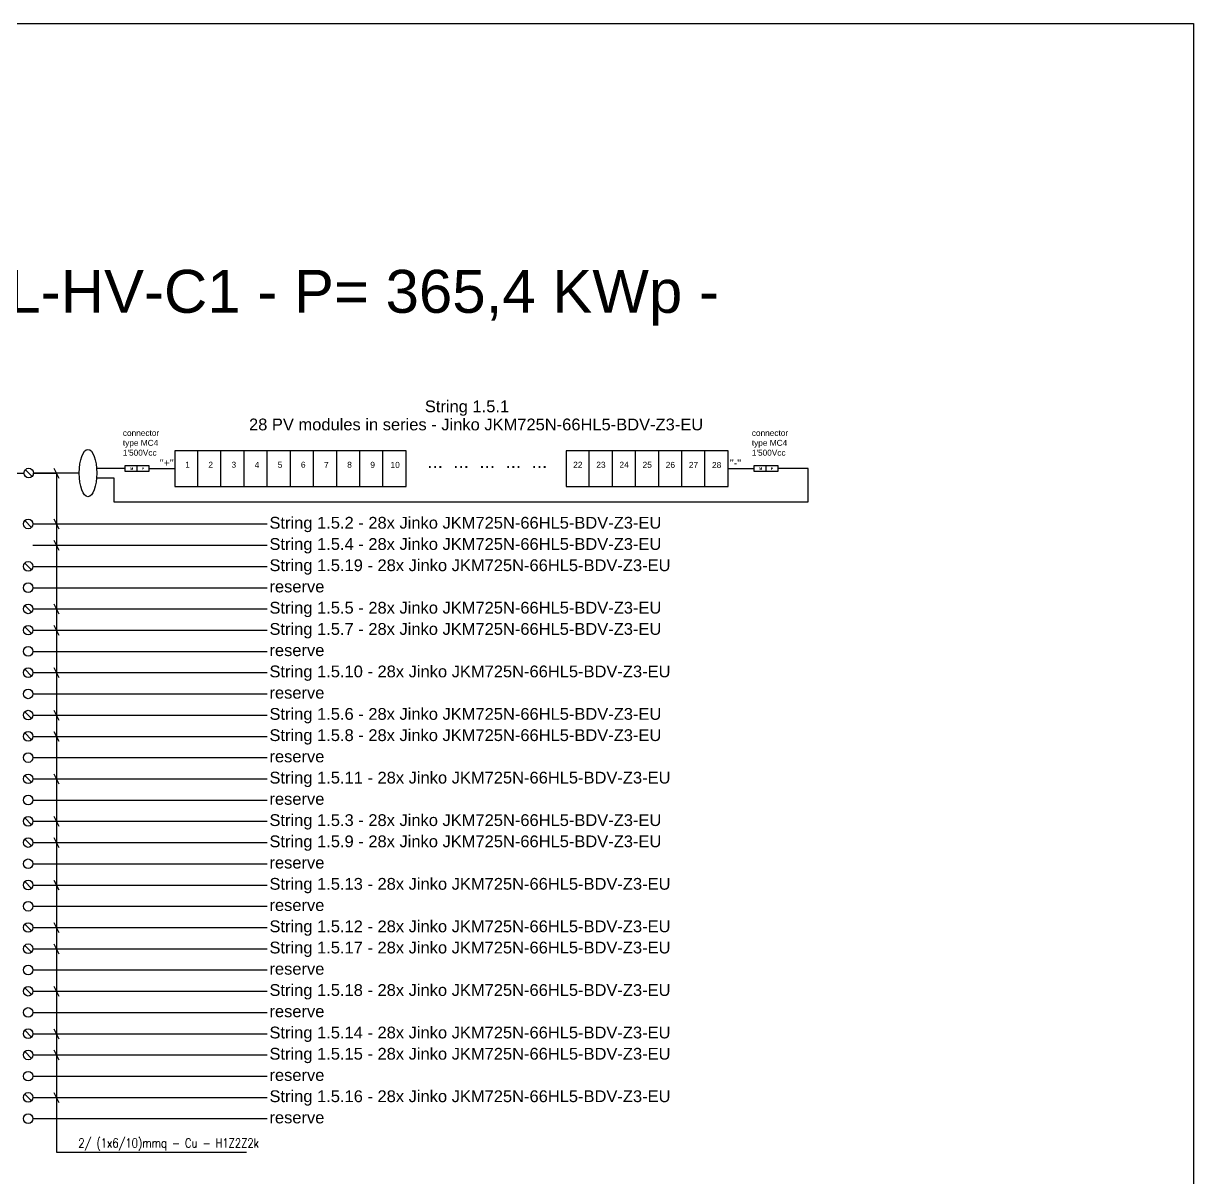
# Model space of a CAD drawing. Header units: millimetres. Extents: x 14856 to 141494, y 133975 to 167686.
# Drawn here: x 78209 to 84206, y 159920 to 165834 of the extents above; entities that cross this region are included whole.
import ezdxf

# ---------------------------------------------------------------- set-up
doc = ezdxf.new("R2010")
doc.units = ezdxf.units.MM
doc.layers.add('-Testi', color=1, linetype='Continuous')
doc.styles.add('SIMPLEX', font='SIMPLEX', dxfattribs={"width": 0.8})
doc.styles.get("Standard").update_dxf_attribs({"font": 'arial.ttf'})

msp = doc.modelspace()

# ---------------------------------------------------------------- linework, layer by layer
for points in [[(78984.1, 163644.3), (78984.1, 163461.9), (80169.8, 163461.9), (80169.8, 163643.8), (78984.1, 163643.8)], [(79102.7, 163461.9), (79102.7, 163643.8)], [(79221.2, 163461.7), (79221.2, 163643.5)], [(79339.8, 163461.4), (79339.8, 163643.2)], [(79458.4, 163461.9), (79458.4, 163643.8)], [(79577, 163461.7), (79577, 163643.5)], [(79695.5, 163461.4), (79695.5, 163643.2)], [(79814.1, 163461.9), (79814.1, 163643.8)], [(79932.7, 163461.7), (79932.7, 163643.5)], [(80051.3, 163461.4), (80051.3, 163643.2)], [(80989.8, 163644.3), (80989.8, 163461.9), (81819.9, 163461.9), (81819.9, 163643.8), (80989.8, 163643.8)], [(81108.4, 163461.9), (81108.4, 163643.8)], [(81227, 163461.7), (81227, 163643.5)], [(81345.6, 163461.4), (81345.6, 163643.2)], [(81464.2, 163461.9), (81464.2, 163643.8)], [(81582.7, 163461.7), (81582.7, 163643.5)], [(81582.7, 163461.7), (81582.7, 163643.5)], [(81701.3, 163461.4), (81701.3, 163643.2)], [(81701.3, 163461.4), (81701.3, 163643.2)], [(81819.9, 163461.9), (81819.9, 163643.8)], [(78253.5, 163512.5), (78218.8, 163547.3)], [(78365.1, 163555.4), (78390.6, 163504.4)], [(78365.1, 163555.4), (78390.6, 163504.4)], [(78790.6, 163568.4), (78790.6, 163537.8)], [(78851.2, 163553.1), (78984.1, 163553.1)], [(81820.4, 163553.1), (81953.3, 163553.1)], [(82013.9, 163568.4), (82013.9, 163537.8)], [(78257.8, 163529.9), (78377.8, 163529.9), (78377.8, 160050.4)], [(78250.6, 163251.9), (78215.9, 163286.6)], [(78365.1, 163294.8), (78390.6, 163243.7)], [(78365.1, 163185.9), (78390.6, 163134.9)], [(78250.6, 163034.2), (78215.9, 163069)], [(78250.6, 162816.5), (78215.9, 162851.3)], [(78365.1, 162859.4), (78390.6, 162808.4)], [(78250.6, 162707.7), (78215.9, 162742.5)], [(78365.1, 162750.6), (78390.6, 162699.6)], [(78250.6, 162490), (78215.9, 162524.8)], [(78365.1, 162532.9), (78390.6, 162481.9)], [(78250.6, 162272.3), (78215.9, 162307.1)], [(78365.1, 162315.2), (78390.6, 162264.2)], [(78250.6, 162163.5), (78215.9, 162198.3)], [(78365.1, 162206.4), (78390.6, 162155.4)], [(78250.6, 161945.8), (78215.9, 161980.6)], [(78365.1, 161988.7), (78390.6, 161937.7)], [(78250.6, 161728.1), (78215.9, 161762.9)], [(78365.1, 161771), (78390.6, 161720)], [(78250.6, 161619.3), (78215.9, 161654.1)], [(78365.1, 161662.2), (78390.6, 161611.2)], [(78365.1, 161444.5), (78390.6, 161393.5)], [(78250.6, 161401.6), (78215.9, 161436.4)], [(78250.6, 161183.9), (78215.9, 161218.7)], [(78365.1, 161226.8), (78390.6, 161175.8)], [(78250.6, 161075.1), (78215.9, 161109.9)], [(78365.1, 161118), (78390.6, 161067)], [(78365.1, 160900.3), (78390.6, 160849.3)], [(78250.6, 160857.4), (78215.9, 160892.2)], [(78250.6, 160639.7), (78215.9, 160674.5)], [(78365.1, 160682.6), (78390.6, 160631.6)], [(78250.6, 160530.9), (78215.9, 160565.7)], [(78365.1, 160573.8), (78390.6, 160522.8)], [(78250.6, 160313.2), (78215.9, 160348)], [(78365.1, 160356.1), (78390.6, 160305.1)], [(78377.8, 160050.4), (79352.8, 160050.4)]]:
    msp.add_lwpolyline(points)
at = {"color": 40}
for points in [[(78584.2, 163554.9), (78729.2, 163554.9)], [(78584.2, 163504.9), (78672.7, 163504.9), (78672.7, 163382.8), (82229.6, 163382.8), (82229.5, 163553.1), (82074.5, 163553.1)], [(78494.5, 163529.9), (78260.7, 163529.9)]]:
    msp.add_lwpolyline(points, dxfattribs=at)
for points in [[(78729.9, 163568.4), (78851.2, 163568.4), (78851.2, 163537.8), (78729.9, 163537.8)], [(81953.3, 163568.4), (82074.5, 163568.4), (82074.5, 163537.8), (81953.3, 163537.8)]]:
    msp.add_lwpolyline(points, close=True)
at = {"color": 40, "linetype": 'Continuous'}
for points in [[(77759.2, 163529.9), (78211.6, 163529.9)], [(78257.8, 163269.3), (79458.3, 163269.3)], [(78257.8, 163160.4), (79458.3, 163160.4)], [(78257.8, 163051.6), (79458.3, 163051.6)], [(78257.8, 162833.9), (79458.3, 162833.9)], [(78257.8, 162725.1), (79458.3, 162725.1)], [(78257.8, 162507.4), (79458.3, 162507.4)], [(78257.8, 162289.7), (79458.3, 162289.7)], [(78257.8, 162180.9), (79458.3, 162180.9)], [(78257.8, 161963.2), (79458.3, 161963.2)], [(78257.8, 161745.5), (79458.3, 161745.5)], [(78257.8, 161636.7), (79458.3, 161636.7)], [(78257.8, 161419), (79458.3, 161419)], [(78257.8, 161201.3), (79458.3, 161201.3)], [(78257.8, 161092.5), (79458.3, 161092.5)], [(78257.8, 160874.8), (79458.3, 160874.8)], [(78257.8, 160657.1), (79458.3, 160657.1)], [(78257.8, 160548.3), (79458.3, 160548.3)], [(78257.8, 160330.6), (79458.3, 160330.6)]]:
    msp.add_lwpolyline(points, dxfattribs=at)
at = {"color": 8, "linetype": 'Continuous'}
for points in [[(78257.8, 162942.7), (79458.3, 162942.7)], [(78257.8, 162616.2), (79458.3, 162616.2)], [(78257.8, 162398.5), (79458.3, 162398.5)], [(78257.8, 162072), (79458.3, 162072)], [(78257.8, 161854.4), (79458.3, 161854.4)], [(78257.8, 161527.8), (79458.3, 161527.8)], [(78257.8, 161310.2), (79458.3, 161310.2)], [(78257.8, 160983.6), (79458.3, 160983.6)], [(78257.8, 160766), (79458.3, 160766)], [(78257.8, 160439.4), (79458.3, 160439.4)], [(78257.8, 160221.8), (79458.3, 160221.8)]]:
    msp.add_lwpolyline(points, dxfattribs=at)
at = {"color": 7}
for centre in [(78236.1, 163529.9), (78233.2, 163269.3), (78233.2, 163051.6), (78233.2, 162833.9), (78233.2, 162725.1), (78233.2, 162507.4), (78233.2, 162289.7), (78233.2, 162180.9), (78233.2, 161963.2), (78233.2, 161745.5), (78233.2, 161636.7), (78233.2, 161419), (78233.2, 161201.3), (78233.2, 161092.5), (78233.2, 160874.8), (78233.2, 160657.1), (78233.2, 160548.3), (78233.2, 160330.6)]:
    msp.add_circle(centre, 24.6, dxfattribs=at)
at = {"color": 8}
for centre in [(78233.2, 163051.6), (78233.2, 162942.7), (78233.2, 162616.2), (78233.2, 162398.5), (78233.2, 162072), (78233.2, 161854.4), (78233.2, 161527.8), (78233.2, 161310.2), (78233.2, 160983.6), (78233.2, 160766), (78233.2, 160439.4), (78233.2, 160221.8)]:
    msp.add_circle(centre, 24.6, dxfattribs=at)
msp.add_ellipse((78539.4, 163529.9), major_axis=(0, -121.1), ratio=0.370747)
at = {"layer": 'Defpoints', "color": 1}
msp.add_lwpolyline([(72144.1, 165834.2), (84205.6, 165834.2), (84205.6, 158046.8), (72144.1, 158046.8)], close=True, dxfattribs=at)

# ---------------------------------------------------------------- texts
at = {"layer": '-Testi', "color": 7, "insert": (78953, 160089), "char_height": 46.621, "width": 1811.153, "attachment_point": 5, "style": 'SIMPLEX'}
msp.add_mtext('2/ (1x6/10)mmq - Cu - H1Z2Z2k', dxfattribs=at)
at = {"attachment_point": 1}
for s, insert, char_height, width in [('INVERTER 1.5 - TBEA TS330KTL-HV-C1 - P= 365,4 KWp - P= 330 KWac @40°C', (73601.1, 164571.2), 220, 8459.921), ('28 PV modules in series - Jinko JKM725N-6{\\C7;6HL5-B}DV-Z3-EU', (79364.9, 163809.3), 60.443, 2681.977), ("connector type MC4\\P1'500Vcc", (78718.3, 163750.6), 30.344, 266.347), ("connector type MC4\\P1'500Vcc", (81941.6, 163750.6), 30.344, 266.347), ("''+''", (78907.4, 163601.1), 38.08, 72.401), ("''-''", (81828.7, 163601.1), 38.08, 72.401), ('\\pxql;{\\fArial|b1|i0|c0|p34;M}', (78755.4, 163560.1), 13.785, 16.703), ('\\pxql;{\\fArial|b1|i0|c0|p34;F}', (78816, 163560.1), 13.785, 16.703), ('1 ', (79037.9, 163587.9), 30.84, 30.845), ('2 ', (79156.5, 163587.9), 30.84, 30.845), ('3 ', (79275.1, 163587.9), 30.84, 30.845), ('4 ', (79393.7, 163587.3), 30.84, 30.845), ('5 ', (79512.2, 163587.9), 30.84, 30.845), ('6 ', (79630.8, 163587.9), 30.84, 30.845), ('7 ', (79749.4, 163587.3), 30.84, 30.845), ('8 ', (79868, 163587.9), 30.84, 30.845), ('9 ', (79986.5, 163587.6), 30.84, 30.845), ('10 ', (80089.9, 163587.3), 30.84, 30.845), ('...  ...  ...  ...  ... ', (80278.2, 163624.9), 68.894, 747.028), ('22 ', (81025.9, 163587.6), 30.84, 30.845), ('23 ', (81144.5, 163587.9), 30.84, 30.845), ('24 ', (81263.1, 163587.9), 30.84, 30.845), ('25 ', (81381.6, 163587.6), 30.84, 30.845), ('26 ', (81500.2, 163587.3), 30.84, 30.845), ('27', (81618.8, 163587.1), 30.84, 30.845), ('28 ', (81737.4, 163586.8), 30.84, 30.845), ('\\pxql;{\\fArial|b1|i0|c0|p34;M}', (81978.7, 163560.1), 13.785, 16.703), ('\\pxql;{\\fArial|b1|i0|c0|p34;F}', (82039.3, 163560.1), 13.785, 16.703)]:
    msp.add_mtext(s, dxfattribs=dict(at, insert=insert, char_height=char_height, width=width))
at = {"color": 7, "char_height": 60.44, "width": 4500, "attachment_point": 1}
for s, insert in [('String 1.5.1', (80266, 163902.1)), ('String 1.5.2 - 28x Jinko JKM725N-66HL5-BDV-Z3-EU', (79469.6, 163305.6)), ('String 1.5.4 - 28x Jinko JKM725N-66HL5-BDV-Z3-EU', (79469.6, 163196.7)), ('String 1.5.19 - 28x Jinko JKM725N-66HL5-BDV-Z3-EU', (79469.6, 163087.9)), ('String 1.5.5 - 28x Jinko JKM725N-66HL5-BDV-Z3-EU', (79469.6, 162870.2)), ('String 1.5.7 - 28x Jinko JKM725N-66HL5-BDV-Z3-EU', (79469.6, 162761.4)), ('String 1.5.10 - 28x Jinko JKM725N-66HL5-BDV-Z3-EU', (79469.6, 162543.7)), ('String 1.5.6 - 28x Jinko JKM725N-66HL5-BDV-Z3-EU', (79469.6, 162326)), ('String 1.5.8 - 28x Jinko JKM725N-66HL5-BDV-Z3-EU', (79469.6, 162217.2)), ('String 1.5.11 - 28x Jinko JKM725N-66HL5-BDV-Z3-EU', (79469.6, 161999.5)), ('String 1.5.3 - 28x Jinko JKM725N-66HL5-BDV-Z3-EU', (79469.6, 161781.8)), ('String 1.5.9 - 28x Jinko JKM725N-66HL5-BDV-Z3-EU', (79469.6, 161673)), ('String 1.5.13 - 28x Jinko JKM725N-66HL5-BDV-Z3-EU', (79469.6, 161455.3)), ('String 1.5.12 - 28x Jinko JKM725N-66HL5-BDV-Z3-EU', (79469.6, 161237.6)), ('String 1.5.17 - 28x Jinko JKM725N-66HL5-BDV-Z3-EU', (79469.6, 161128.8)), ('String 1.5.18 - 28x Jinko JKM725N-66HL5-BDV-Z3-EU', (79469.6, 160911.1)), ('String 1.5.14 - 28x Jinko JKM725N-66HL5-BDV-Z3-EU', (79469.6, 160693.4)), ('String 1.5.15 - 28x Jinko JKM725N-66HL5-BDV-Z3-EU', (79469.6, 160584.6)), ('String 1.5.16 - 28x Jinko JKM725N-66HL5-BDV-Z3-EU', (79469.6, 160366.9))]:
    msp.add_mtext(s, dxfattribs=dict(at, insert=insert))
at = {"color": 8, "char_height": 60.44, "width": 4500, "attachment_point": 1}
for insert in [(79469.6, 162979), (79469.6, 162652.5), (79469.6, 162434.8), (79469.6, 162108.3), (79469.6, 161890.6), (79469.6, 161564.1), (79469.6, 161346.4), (79469.6, 161019.9), (79469.6, 160802.2), (79469.6, 160475.7), (79469.6, 160258.1)]:
    msp.add_mtext('reserve', dxfattribs=dict(at, insert=insert))

doc.saveas('drawing.dxf')
